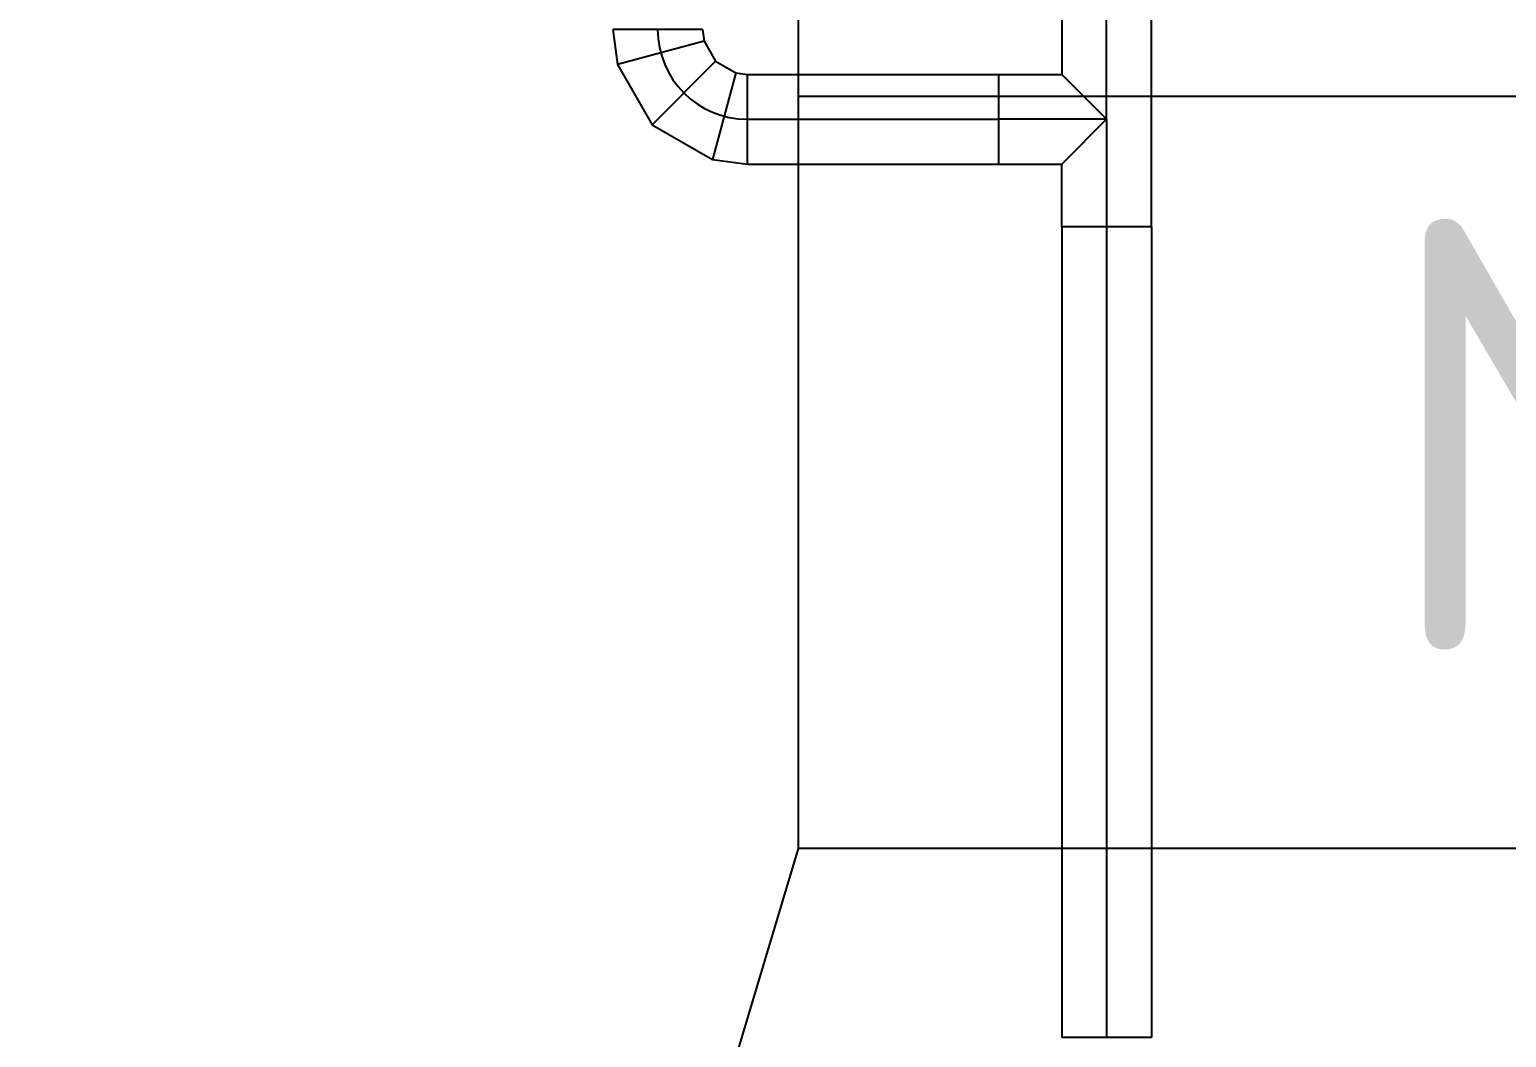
# Model space of a CAD drawing. Extents: x -681219 to -550379, y -242630 to -158199.
# Drawn here: x -637446.4 to -637034.9, y -220472.8 to -220192 of the extents above; entities that cross this region are included whole.
import ezdxf

# ---------------------------------------------------------------- set-up
doc = ezdxf.new("R2010")
doc.units = 0
doc.header["$LTSCALE"] = 1000
for name, color, linetype in [('DOTE_油脂（黄）', 7, 'CONTINUOUS'), ('NEW1', 2, 'CONTINUOUS'), ('PIPE-油脂（黄）', 2, 'CONTINUOUS'), ('PIPE-给水', 3, 'CONTINUOUS'), ('TEXT', 7, 'CONTINUOUS')]:
    doc.layers.add(name, color=color, linetype=linetype)
doc.styles.add('ISOCP', font='isocp.shx', dxfattribs={"bigfont": 'gbcbig.shx'})
doc.dimstyles.new('STD2', dxfattribs={"dimscale": 40, "dimtxt": 2.5, "dimasz": 2.5, "dimexe": 1, "dimexo": 0.7, "dimgap": 0.7, "dimtad": 1, "dimdec": 0, "dimdsep": 46, "dimtxsty": 'ISOCP', "dimcen": 2.5, "dimadec": 1, "dimazin": 2, "dimtfac": 1, "dimtdec": 0, "dimtmove": 0, "dimatfit": 3, "dimfxl": 0, "dimarcsym": 0})

msp = doc.modelspace()

# ---------------------------------------------------------------- linework, layer by layer
at = {"layer": 'DOTE_油脂（黄）', "color": 3}
for p, q in [((-637146.3497, -220217.0121, 500), (-637146.3497, -220187.0121)), ((-637246.4149, -220217.0121), (-637176.3497, -220217.0121)), ((-637146.3497, -220217.0121, 500), (-637176.3497, -220217.0121)), ((-637146.3497, -220217.0121, 500), (-637146.3497, -220247.0121)), ((-637146.3497, -220247.0121), (-637146.3497, -220472.8277))]:
    msp.add_line(p, q, dxfattribs=at)
msp.add_arc((-637246.4149, -220192.0121, 500), 25, 180, 270, dxfattribs=at)
at = {"layer": 'NEW1', "color": 2}
msp.add_line((-637232.1393, -220210.5484), (-635352.0438, -220210.5484), dxfattribs=at)
msp.add_lwpolyline([(-637232.1393, -219807.1684), (-635352.0438, -219807.1684), (-635352.0438, -220420.1813), (-637232.1393, -220420.1813)], close=True, dxfattribs=at)
at = {"layer": 'PIPE-油脂（黄）', "color": 3}
for p, q in [((-637158.8497, -220187.0121), (-637158.8497, -220204.5121)), ((-637133.8497, -220247.0121), (-637133.8497, -220187.0121)), ((-637283.9149, -220192.0121, 500), (-637282.6371, -220201.7178, 500)), ((-637258.9149, -220192.0121, 500), (-637258.489, -220195.2474, 500)), ((-637258.489, -220195.2474, 500), (-637255.2537, -220200.851, 500)), ((-637255.2537, -220200.851, 500), (-637249.6501, -220204.0862, 500)), ((-637282.6371, -220201.7178, 500), (-637272.9314, -220218.5286, 500)), ((-637249.6501, -220204.0862, 500), (-637246.4149, -220204.5121, 500)), ((-637246.4149, -220204.5121), (-637176.3497, -220204.5121)), ((-637176.3497, -220204.5121), (-637158.8497, -220204.5121)), ((-637272.9314, -220218.5286, 500), (-637256.1206, -220228.2343, 500)), ((-637256.1206, -220228.2343, 500), (-637246.4149, -220229.5121, 500)), ((-637246.4149, -220229.5121), (-637176.3497, -220229.5121)), ((-637176.3497, -220229.5121), (-637158.8497, -220229.5121)), ((-637158.8497, -220247.0121), (-637158.8497, -220229.5121)), ((-637158.8497, -220247.0121), (-637158.8497, -220472.8277)), ((-637133.8497, -220247.0121), (-637133.8497, -220472.8277))]:
    msp.add_line(p, q, dxfattribs=at)
at = {"layer": 'PIPE-油脂（黄）'}
for p, q in [((-637258.9149, -220192.0121, 500), (-637283.9149, -220192.0121, 500)), ((-637258.489, -220195.2474, 500), (-637282.6371, -220201.7178, 500)), ((-637255.2537, -220200.851, 500), (-637272.9314, -220218.5286, 500)), ((-637249.6501, -220204.0862, 500), (-637256.1206, -220228.2343, 500)), ((-637246.4149, -220229.5121, 500), (-637246.4149, -220204.5121, 500)), ((-637176.3497, -220229.5121), (-637176.3497, -220204.5121)), ((-637146.3497, -220217.0121, 500), (-637158.8497, -220204.5121)), ((-637146.3497, -220217.0121, 500), (-637158.8497, -220229.5121)), ((-637133.8497, -220247.0121), (-637158.8497, -220247.0121))]:
    msp.add_line(p, q, dxfattribs=at)
at = {"layer": 'PIPE-给水'}
msp.add_line((-637133.8497, -220472.8277, 500), (-637158.8497, -220472.8277, 500), dxfattribs=at)

# ---------------------------------------------------------------- texts
at = {"layer": 'TEXT', "insert": (-636599.9984, -219844.674), "char_height": 120, "attachment_point": 3, "style": 'ISOCP'}
msp.add_mtext_dynamic_manual_height_columns('{\\Fisocp|c134;EQ.Name}：{\\Fisocp|c134;\\PItem}：{\\Fisocp|c134;\\PModel}：', width=735.696912, gutter_width=40.8108, heights=[0], dxfattribs=at)

# ---------------------------------------------------------------- leaders
at = {"layer": 'NEW1', "color": 2}
msp.add_leader([(-637605.4609, -221666.6983), (-637232.1393, -220420.1813)], dimstyle='STD2', override={"dimgap": 0.7, "dimtad": 0}, dxfattribs=at)

doc.saveas('drawing.dxf')
